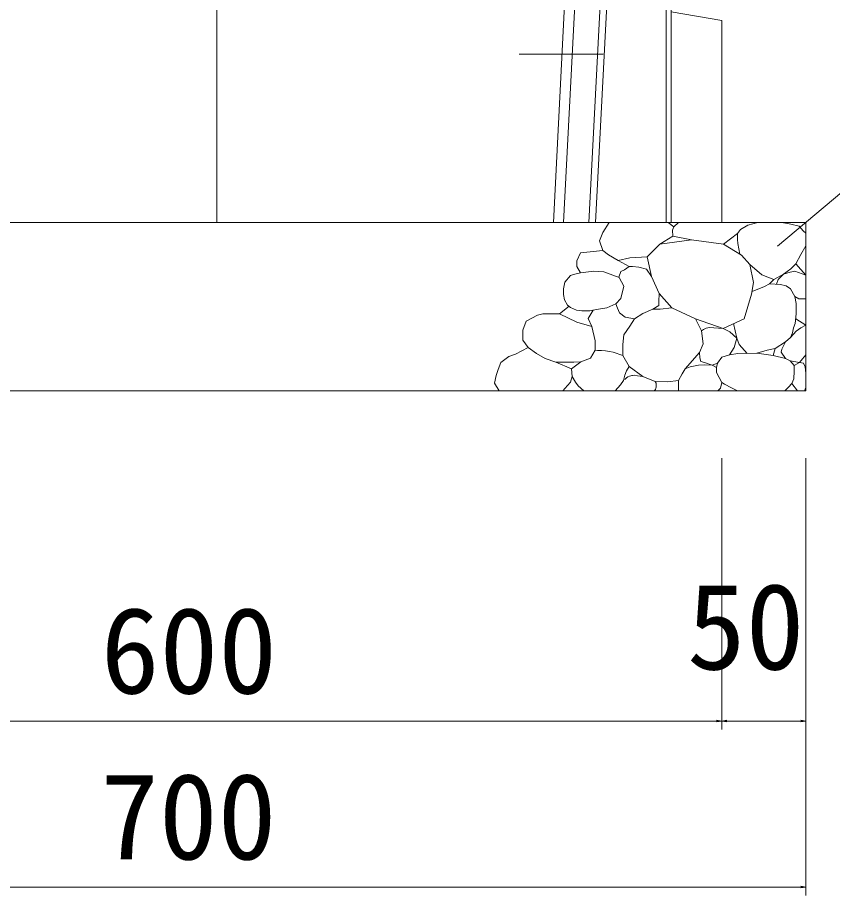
# Model space of a CAD drawing. Units: millimetres on the paper. Extents: x -5 to 836, y 1 to 595.
# Drawn here: x 562.88 to 587.09, y 453.15 to 479.22 of the extents above; entities that cross this region are included whole.
import ezdxf
from ezdxf.enums import TextEntityAlignment as Align

# ---------------------------------------------------------------- set-up
doc = ezdxf.new("R2010")
doc.units = ezdxf.units.MM
doc.linetypes.add('USER1', pattern=[200, 125, -25, 25, -25])
for name, color, linetype, lineweight in [('0_2', 7, 'Continuous', 18), ('D-STR-DIM（寸法）', 7, 'Continuous', 18), ('D-STR-HTXT（旗揚げ）', 4, 'Continuous', 18), ('D-STR-STRn（構造物）', 7, 'Continuous', 18), ('D-STR（構造物外形線）', 1, 'Continuous', 18)]:
    doc.layers.add(name, color=color, linetype=linetype, lineweight=lineweight)
doc.styles.add('ＭＳ ゴシック', font='')
doc.styles.get('ＭＳ ゴシック').set_extended_font_data('MS Gothic')

msp = doc.modelspace()

# ---------------------------------------------------------------- linework, layer by layer
at = {"layer": '0_2'}
for p, q in [((583.65, 458.351), (583.8, 458.326)), ((583.8, 458.326), (583.95, 458.351)), ((586.15, 458.351), (586.3, 458.326)), ((583.8, 458.326), (583.65, 458.301)), ((583.95, 458.301), (583.8, 458.326)), ((586.3, 458.326), (586.15, 458.301)), ((586.15, 453.424), (586.3, 453.399)), ((586.3, 453.399), (586.15, 453.374))]:
    msp.add_line(p, q, dxfattribs=at)
at = {"layer": '0_2', "color": 9}
for p, q in [((583.8, 458.326), (583.78, 458.326)), ((583.8, 458.326), (583.82, 458.326)), ((586.3, 458.326), (586.28, 458.326)), ((586.3, 453.399), (586.28, 453.399))]:
    msp.add_line(p, q, dxfattribs=at)
at = {"layer": 'D-STR-DIM（寸法）'}
for p, q in [((583.8, 466.137), (583.8, 458.076)), ((583.8, 466.137), (583.8, 458.076)), ((586.3, 466.137), (586.3, 458.076)), ((586.3, 466.137), (586.3, 453.149)), ((553.82, 458.326), (583.78, 458.326)), ((583.82, 458.326), (586.28, 458.326)), ((551.32, 453.399), (586.28, 453.399))]:
    msp.add_line(p, q, dxfattribs=at)
at = {"layer": 'D-STR-HTXT（旗揚げ）'}
msp.add_line((585.461, 472.432), (594.106, 479.696), dxfattribs=at)
at = {"layer": 'D-STR-STRn（構造物）', "linetype": 'USER1'}
for p, q in [((568.8, 503.137), (568.8, 473.137)), ((577.786, 478.137), (580.279, 478.137))]:
    msp.add_line(p, q, dxfattribs=at)
at = {"layer": 'D-STR-STRn（構造物）', "color": 5}
for p, q in [((583.8, 473.137), (553.8, 473.137)), ((580.264, 472.841), (580.454, 473.137)), ((582.375, 473.002), (582.213, 473.137)), ((582.337, 472.903), (582.375, 473.002)), ((582.375, 473.002), (582.521, 473.137)), ((583.8, 473.137), (586.3, 473.137)), ((584.575, 473.05), (584.361, 472.927)), ((584.87, 473.137), (584.575, 473.05)), ((585.589, 473.137), (585.857, 473.086)), ((585.857, 473.086), (586.103, 473.027)), ((586.103, 473.027), (586.221, 472.891)), ((586.3, 468.137), (586.3, 473.137)), ((580.169, 472.588), (580.264, 472.841)), ((582.352, 472.727), (581.966, 472.49)), ((582.352, 472.727), (582.337, 472.903)), ((582.899, 472.615), (582.352, 472.727)), ((583.858, 472.49), (584.27, 472.809)), ((584.361, 472.927), (584.27, 472.809)), ((584.27, 472.809), (584.27, 472.632)), ((586.221, 472.891), (586.3, 472.814)), ((580.264, 472.304), (580.169, 472.588)), ((581.588, 472.112), (581.966, 472.49)), ((581.966, 472.49), (582.899, 472.615)), ((582.899, 472.615), (583.858, 472.49)), ((583.858, 472.49), (584.388, 472.162)), ((584.27, 472.632), (584.284, 472.51)), ((584.284, 472.51), (584.337, 472.193)), ((586.148, 472.181), (586.3, 472.44)), ((579.601, 472.229), (579.5, 471.994)), ((580.264, 472.304), (579.601, 472.229)), ((580.438, 472.178), (580.264, 472.304)), ((580.723, 472.004), (580.438, 472.178)), ((584.388, 472.162), (584.64, 471.885)), ((585.999, 471.903), (586.148, 472.181)), ((579.5, 471.994), (579.5, 471.826)), ((581.071, 472.083), (580.723, 472.004)), ((580.723, 472.004), (581.048, 471.826)), ((581.588, 472.112), (581.071, 472.083)), ((581.714, 471.532), (581.588, 472.112)), ((585.85, 471.754), (585.999, 471.903)), ((585.999, 471.903), (586.3, 471.566)), ((579.607, 471.642), (579.395, 471.589)), ((579.5, 471.826), (579.607, 471.642)), ((580.005, 471.688), (579.607, 471.642)), ((580.296, 471.668), (580.005, 471.688)), ((580.754, 471.503), (580.296, 471.668)), ((580.808, 471.679), (580.746, 471.506)), ((580.914, 471.728), (580.808, 471.679)), ((581.048, 471.826), (580.914, 471.728)), ((581.153, 471.826), (581.048, 471.826)), ((581.343, 471.812), (581.153, 471.826)), ((581.569, 471.749), (581.343, 471.812)), ((581.714, 471.532), (581.569, 471.749)), ((584.64, 471.885), (584.741, 471.356)), ((584.64, 471.885), (584.996, 471.584)), ((585.641, 471.604), (585.85, 471.754)), ((585.839, 471.662), (585.641, 471.604)), ((585.971, 471.692), (585.839, 471.662)), ((586.085, 471.645), (585.971, 471.692)), ((586.3, 471.566), (586.085, 471.645)), ((579.309, 471.556), (579.143, 471.364)), ((579.395, 471.589), (579.309, 471.556)), ((580.893, 471.245), (580.754, 471.503)), ((581.941, 471.029), (581.714, 471.532)), ((584.996, 471.584), (585.352, 471.445)), ((585.352, 471.445), (585.224, 471.314)), ((585.352, 471.445), (585.641, 471.604)), ((585.479, 471.44), (585.426, 471.301)), ((585.641, 471.604), (585.479, 471.44)), ((579.143, 471.364), (579.103, 471.165)), ((579.103, 471.165), (579.103, 471)), ((580.807, 470.881), (580.893, 471.245)), ((584.741, 471.356), (584.69, 471.004)), ((585.068, 471.231), (584.701, 471.081)), ((585.224, 471.314), (585.068, 471.231)), ((585.548, 471.293), (585.224, 471.314)), ((585.715, 471.252), (585.548, 471.293)), ((585.841, 471.168), (585.715, 471.252)), ((585.977, 470.939), (585.841, 471.168)), ((579.103, 471), (579.13, 470.841)), ((580.654, 470.722), (580.807, 470.881)), ((581.941, 471.029), (581.935, 470.792)), ((582.319, 470.601), (581.941, 471.029)), ((584.69, 471.004), (584.463, 470.273)), ((586.008, 470.73), (585.977, 470.939)), ((585.977, 470.939), (586.088, 470.868)), ((586.088, 470.868), (586.176, 470.863)), ((586.176, 470.863), (586.232, 470.863)), ((586.232, 470.863), (586.3, 470.863)), ((579.266, 470.646), (578.977, 470.422)), ((579.13, 470.841), (579.223, 470.682)), ((579.223, 470.682), (579.309, 470.609)), ((579.309, 470.609), (579.488, 470.53)), ((580.084, 470.55), (580.389, 470.596)), ((580.389, 470.596), (580.654, 470.722)), ((580.702, 470.588), (580.654, 470.722)), ((581.928, 470.673), (581.755, 470.561)), ((581.935, 470.792), (581.928, 470.673)), ((581.97, 470.561), (582.319, 470.601)), ((583.025, 470.273), (582.319, 470.601)), ((586.008, 470.417), (586.008, 470.73)), ((577.987, 470.205), (578.326, 470.381)), ((578.326, 470.381), (578.489, 470.422)), ((578.489, 470.422), (578.733, 470.422)), ((578.733, 470.422), (578.977, 470.422)), ((578.977, 470.422), (579.493, 470.178)), ((579.488, 470.53), (579.647, 470.51)), ((579.647, 470.51), (579.773, 470.51)), ((579.773, 470.51), (579.885, 470.51)), ((579.831, 470.279), (579.985, 470.53)), ((579.885, 470.51), (580.084, 470.55)), ((580.759, 470.455), (580.702, 470.588)), ((580.935, 470.321), (580.759, 470.455)), ((581.205, 470.274), (581.456, 470.43)), ((581.456, 470.43), (581.755, 470.561)), ((581.755, 470.561), (581.97, 470.561)), ((585.987, 470.135), (586.008, 470.417)), ((577.892, 469.934), (577.987, 470.205)), ((579.493, 470.178), (579.941, 470.043)), ((579.941, 470.043), (579.831, 470.279)), ((581.205, 470.274), (580.935, 470.321)), ((581.074, 470.06), (581.205, 470.274)), ((583.843, 469.99), (583.025, 470.273)), ((583.025, 470.273), (583.202, 469.916)), ((584.463, 470.273), (583.843, 469.99)), ((584.153, 470.132), (584.245, 469.701)), ((585.935, 470.01), (585.987, 470.135)), ((585.998, 470.276), (586.3, 470.09)), ((586.149, 470.001), (586.3, 470.09)), ((577.892, 469.636), (577.892, 469.934)), ((579.941, 470.043), (580.036, 469.623)), ((580.895, 469.797), (581.074, 470.06)), ((583.257, 469.953), (583.202, 469.916)), ((583.202, 469.916), (583.249, 469.534)), ((583.336, 469.994), (583.257, 469.953)), ((583.438, 470.014), (583.336, 469.994)), ((583.566, 470.008), (583.438, 470.014)), ((583.843, 469.99), (583.566, 470.008)), ((583.843, 469.99), (584.04, 469.89)), ((584.04, 469.89), (584.245, 469.701)), ((585.841, 469.718), (586.017, 469.908)), ((585.841, 469.718), (585.904, 469.854)), ((585.904, 469.854), (585.935, 470.01)), ((586.017, 469.908), (586.149, 470.001)), ((578.055, 469.419), (577.892, 469.636)), ((580.036, 469.623), (580.036, 469.338)), ((580.859, 469.511), (580.895, 469.797)), ((584.245, 469.701), (584.171, 469.422)), ((584.245, 469.701), (584.32, 469.512)), ((585.695, 469.593), (585.392, 469.395)), ((585.695, 469.593), (585.59, 469.377)), ((585.695, 469.593), (585.841, 469.718)), ((578.055, 469.419), (577.671, 469.224)), ((578.299, 469.243), (578.055, 469.419)), ((580.036, 469.338), (579.9, 469.108)), ((580.106, 469.335), (580.036, 469.338)), ((580.228, 469.335), (580.106, 469.335)), ((580.35, 469.322), (580.228, 469.335)), ((580.469, 469.306), (580.35, 469.322)), ((580.573, 469.283), (580.469, 469.306)), ((580.859, 469.188), (580.859, 469.511)), ((583.249, 469.534), (583.142, 469.272)), ((584.171, 469.422), (584.033, 469.2)), ((584.32, 469.512), (584.559, 469.248)), ((585.151, 469.342), (584.842, 469.255)), ((585.392, 469.395), (585.151, 469.342)), ((585.392, 469.395), (585.334, 469.186)), ((585.59, 469.377), (585.565, 469.28)), ((577.472, 469.151), (577.242, 468.974)), ((577.671, 469.224), (577.472, 469.151)), ((578.557, 469.094), (578.299, 469.243)), ((578.869, 468.986), (578.557, 469.094)), ((579.9, 469.108), (579.615, 468.999)), ((580.859, 469.188), (580.573, 469.283)), ((581.05, 468.854), (580.859, 469.188)), ((583.142, 469.272), (582.718, 468.787)), ((583.149, 469.119), (583.142, 469.272)), ((583.184, 469.01), (583.149, 469.119)), ((583.804, 469.131), (583.673, 468.958)), ((584.033, 469.2), (583.804, 469.131)), ((584.275, 469.242), (584.033, 469.2)), ((584.842, 469.255), (584.275, 469.242)), ((585.334, 469.186), (584.842, 469.255)), ((585.694, 469.096), (585.334, 469.186)), ((585.565, 469.28), (585.694, 469.096)), ((585.839, 469.027), (585.694, 469.096)), ((585.95, 468.889), (585.839, 469.027)), ((585.839, 469.027), (586.114, 468.978)), ((586.114, 468.978), (586.196, 469.085)), ((586.196, 469.085), (586.3, 469.209)), ((577.155, 468.769), (577.096, 468.592)), ((577.242, 468.974), (577.155, 468.769)), ((579.249, 468.986), (578.869, 468.986)), ((579.339, 468.792), (578.869, 468.986)), ((579.411, 468.986), (579.249, 468.986)), ((579.615, 468.999), (579.339, 468.792)), ((579.339, 468.792), (579.354, 468.564)), ((579.615, 468.999), (579.411, 468.986)), ((580.976, 468.724), (581.05, 468.854)), ((581.456, 468.556), (581.05, 468.854)), ((582.718, 468.787), (582.622, 468.636)), ((582.864, 468.852), (582.718, 468.787)), ((583.11, 468.902), (582.864, 468.852)), ((583.28, 468.907), (583.11, 468.902)), ((583.288, 468.98), (583.184, 469.01)), ((583.512, 468.902), (583.28, 468.907)), ((583.512, 468.902), (583.288, 468.98)), ((583.673, 468.958), (583.512, 468.902)), ((583.645, 468.827), (583.512, 468.902)), ((583.673, 468.958), (583.645, 468.827)), ((583.645, 468.827), (583.645, 468.675)), ((585.95, 468.889), (586.114, 468.978)), ((585.957, 468.716), (585.95, 468.889)), ((586.114, 468.978), (586.234, 468.954)), ((586.234, 468.954), (586.275, 468.852)), ((586.275, 468.852), (586.3, 468.66)), ((577.096, 468.592), (577.048, 468.364)), ((579.354, 468.564), (579.311, 468.39)), ((579.354, 468.564), (579.457, 468.388)), ((580.879, 468.441), (580.927, 468.603)), ((580.927, 468.603), (580.976, 468.724)), ((580.975, 468.525), (580.934, 468.484)), ((581.016, 468.553), (580.975, 468.525)), ((581.063, 468.57), (581.016, 468.553)), ((581.1, 468.576), (581.063, 468.57)), ((581.127, 468.587), (581.1, 468.576)), ((581.151, 468.591), (581.127, 468.587)), ((581.206, 468.596), (581.151, 468.591)), ((581.302, 468.582), (581.206, 468.596)), ((581.456, 468.556), (581.302, 468.582)), ((581.827, 468.413), (581.456, 468.556)), ((582.622, 468.636), (582.517, 468.44)), ((583.645, 468.675), (583.804, 468.378)), ((585.943, 468.495), (585.957, 468.716)), ((577.048, 468.364), (577.192, 468.137)), ((579.221, 468.295), (579.081, 468.137)), ((579.311, 468.39), (579.221, 468.295)), ((579.457, 468.388), (579.531, 468.285)), ((579.531, 468.285), (579.7, 468.137)), ((580.636, 468.137), (580.798, 468.312)), ((580.798, 468.312), (580.879, 468.441)), ((580.934, 468.484), (580.887, 468.468)), ((582.186, 468.401), (581.827, 468.413)), ((581.852, 468.364), (581.827, 468.413)), ((581.847, 468.215), (581.851, 468.245)), ((581.851, 468.245), (581.854, 468.276)), ((581.852, 468.338), (581.852, 468.364)), ((581.856, 468.306), (581.852, 468.338)), ((581.854, 468.276), (581.856, 468.306)), ((582.517, 468.44), (582.186, 468.401)), ((582.517, 468.44), (582.517, 468.255)), ((582.517, 468.255), (582.517, 468.137)), ((583.763, 468.215), (583.804, 468.378)), ((583.804, 468.378), (583.887, 468.329)), ((583.887, 468.329), (584.088, 468.226)), ((585.673, 468.137), (585.784, 468.246)), ((585.784, 468.246), (585.887, 468.35)), ((585.887, 468.35), (585.943, 468.495)), ((585.887, 468.35), (586.05, 468.137)), ((586.3, 468.137), (551.3, 468.137)), ((581.777, 468.137), (581.811, 468.159)), ((581.811, 468.159), (581.834, 468.177)), ((581.834, 468.177), (581.847, 468.215)), ((583.682, 468.137), (583.763, 468.215)), ((584.088, 468.226), (584.268, 468.137)), ((586.3, 468.236), (586.259, 468.137))]:
    msp.add_line(p, q, dxfattribs=at)
at = {"layer": 'D-STR（構造物外形線）'}
for p, q in [((580.29, 501.952), (578.8, 473.137)), ((582.15, 473.137), (582.15, 500.863)), ((582.3, 473.137), (582.3, 500.887)), ((580.514, 500.472), (579.1, 473.137)), ((581.47, 500.572), (580.051, 473.137)), ((581.255, 500.283), (579.851, 473.137)), ((583.8, 479.137), (582.3, 479.387)), ((583.8, 473.137), (583.8, 479.137))]:
    msp.add_line(p, q, dxfattribs=at)

# ---------------------------------------------------------------- texts
at = {"layer": 'D-STR-STRn（構造物）', "style": 'ＭＳ ゴシック'}
for s, p in [('50', (582.767, 459.089)), ('600', (565.353, 458.376)), ('700', (565.335, 453.449))]:
    msp.add_text(s, height=2.566, dxfattribs=at).set_placement(p, align=Align.BOTTOM_LEFT)

doc.saveas('drawing.dxf')
